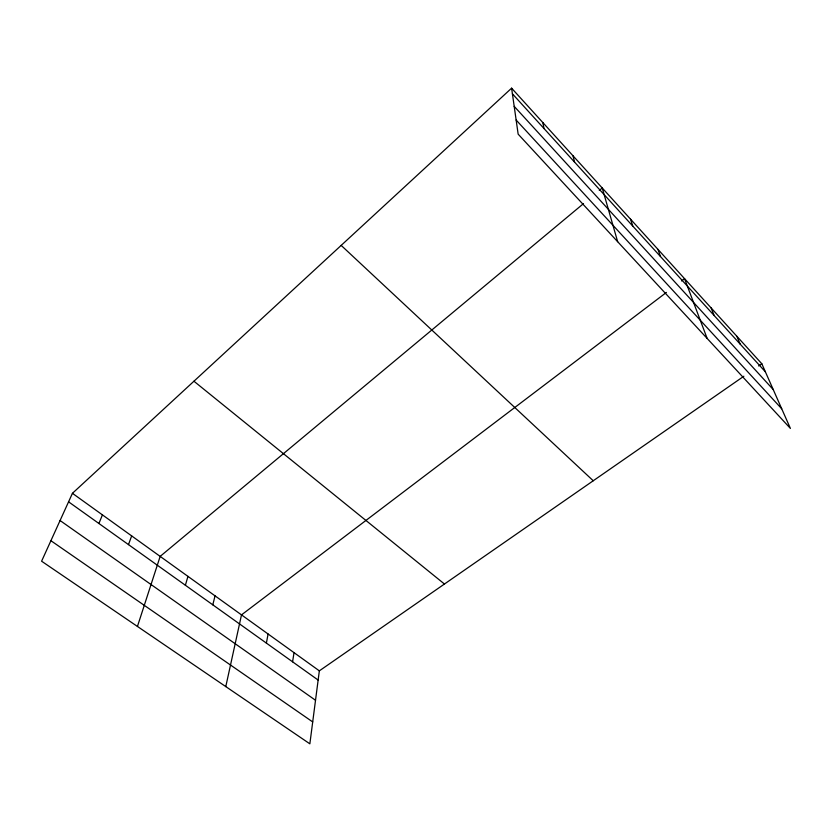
<?xml version="1.0" encoding="UTF-8"?>
<svg xmlns="http://www.w3.org/2000/svg" width="832" height="832" viewBox="0 0 832 832"><rect width="100%" height="100%" fill="white"/><g stroke="black" fill="none" stroke-linecap="round" stroke-linejoin="round"><path stroke-width="1.25" d="M743.87 376.23L319.342 670.852L309.858 743.829L41.6 561.205L72.436 493.314L511.607 88.171L761.821 363.771L790.4 428.418L518.149 134.15L511.607 88.171M292.583 661.814L294.029 652.652M266.386 643.105L268.091 633.994M225.784 686.598L241.498 614.879L666.422 292.427M212.794 604.833L215.051 595.858M185.39 585.26L187.949 576.368M137.436 626.454L160.16 556.39L583.492 203.622M128.482 544.617L131.664 535.902M98.914 523.505L102.43 514.883M599.279 190.466L602.243 188.001L617.656 241.706M681.533 280.956L684.549 278.668L707.148 338.437M758.649 365.976L761.821 363.771M50.908 540.706L312.707 721.926M60.07 520.53L315.515 700.263M68.567 501.821L318.146 680.066M72.436 493.314L319.342 670.852M193.939 381.222L444.454 584.022M341.172 245.398L593.247 480.761M516.142 120.037L781.716 408.772M514.197 106.35L773.209 389.553M512.418 93.818L765.367 371.81M736.85 336.274L740.168 344.115M711.11 307.913L714.178 315.546M657.966 249.382L660.483 256.547M630.542 219.18L632.767 226.075M573.009 155.802L574.569 162.126M542.818 122.543L544.014 128.544"/></g></svg>
